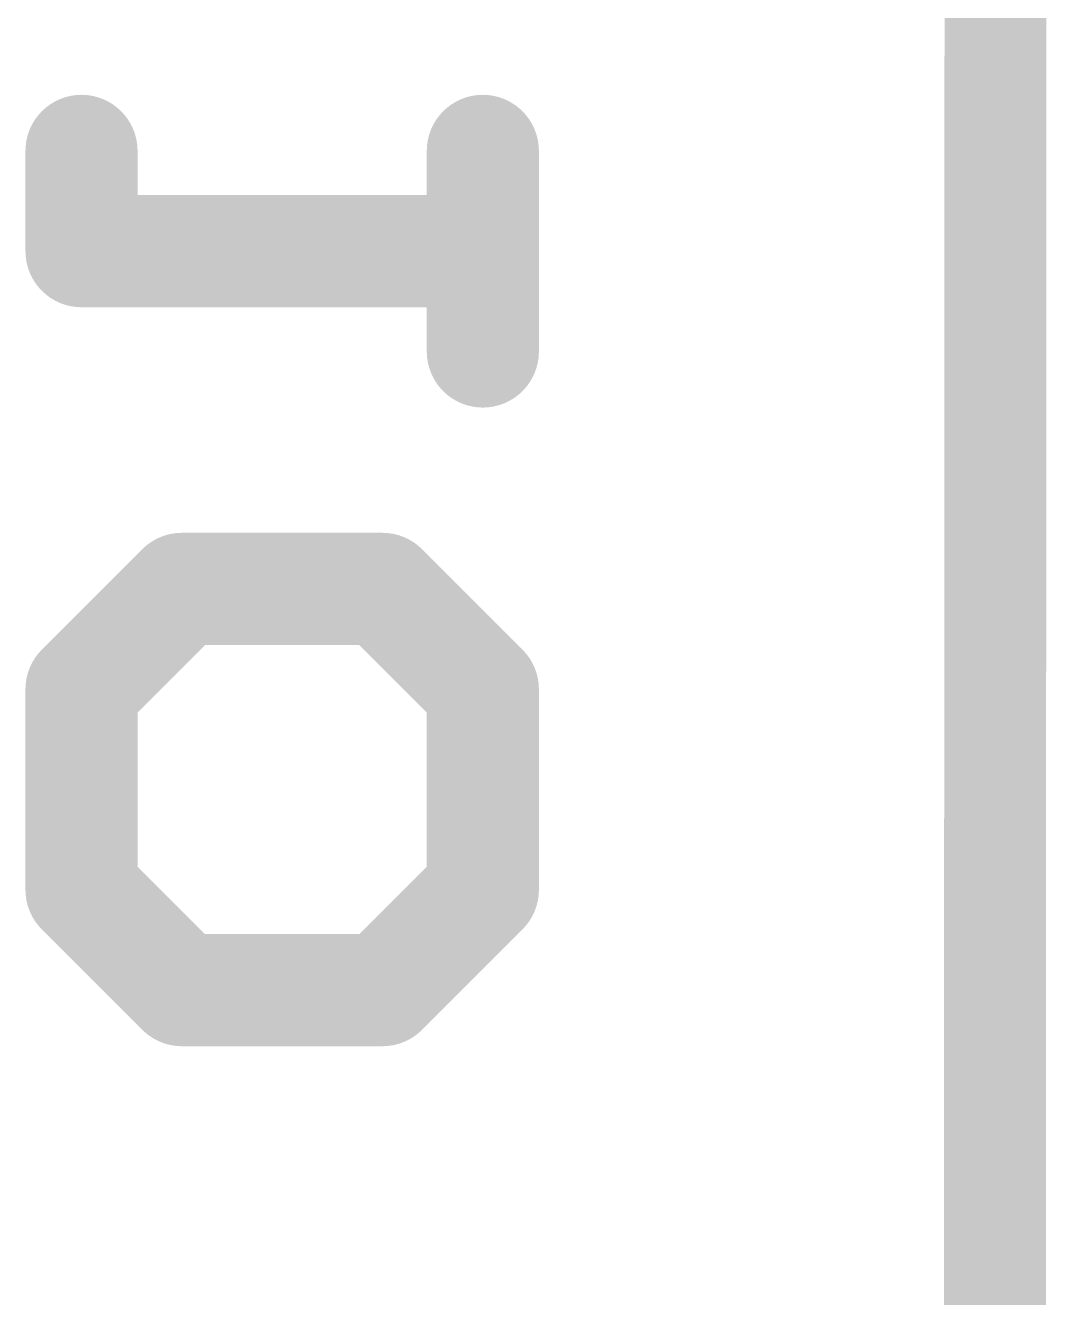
# Model space of a CAD drawing. Extents: x -10.1 to 20.4, y -11.4 to 45.8.
# Drawn here: x 17.898 to 20.447, y 30.549 to 33.719 of the extents above; entities that cross this region are included whole.
import ezdxf

# ---------------------------------------------------------------- set-up
doc = ezdxf.new("R2010")
doc.units = 0
for name, color, linetype in [('1', 12, 'CONTINUOUS'), ('16', 132, 'CONTINUOUS'), ('20', 53, 'CONTINUOUS'), ('22', 40, 'CONTINUOUS')]:
    doc.layers.add(name, color=color, linetype=linetype)

msp = doc.modelspace()

# ---------------------------------------------------------------- linework, layer by layer
at = {"layer": '1', "const_width": 0.2032}
msp.add_lwpolyline([(20.32, 45.72), (20.32, 0)], dxfattribs=at)
at = {"layer": '16', "const_width": 0.2032}
msp.add_lwpolyline([(20.32, 45.72), (20.32, 0)], dxfattribs=at)
at = {"layer": '20', "const_width": 0.254}
msp.add_lwpolyline([(20.3, 0), (20.32, 45.72)], dxfattribs=at)
at = {"layer": '22', "const_width": 0.2794}
for points in [[(18.0374, 33.406), (18.0374, 33.156)], [(19.0373, 33.406), (19.0373, 32.906)], [(18.0374, 33.156), (19.0373, 33.156)], [(18.0374, 32.0645), (18.2874, 32.3145)], [(18.2874, 32.3145), (18.7873, 32.3145)], [(18.7873, 32.3145), (19.0373, 32.0645)], [(18.0374, 31.5646), (18.0374, 32.0645)], [(19.0373, 32.0645), (19.0373, 31.5646)], [(18.2874, 31.3146), (18.0374, 31.5646)], [(19.0373, 31.5646), (18.7873, 31.3146)], [(18.7873, 31.3146), (18.2874, 31.3146)]]:
    msp.add_lwpolyline(points, dxfattribs=at)
at = {"layer": '22', "const_width": 0.1397}
for points in [[(18.1072, 33.406, 1), (17.9675, 33.406)], [(19.1072, 33.406, 1), (18.9675, 33.406)], [(18.0374, 33.2258, 1), (18.0374, 33.0861)], [(19.0373, 33.0861, 1), (19.0373, 33.2258)], [(17.9675, 33.156, 1), (18.1072, 33.156)], [(18.9675, 32.906, 1), (19.1072, 32.906)], [(18.2874, 32.3844, 1), (18.2874, 32.2447)], [(18.3368, 32.2651, 1), (18.238, 32.3639)], [(18.8367, 32.3639, 1), (18.7379, 32.2651)], [(18.7873, 32.2447, 1), (18.7873, 32.3844)], [(18.1072, 32.0645, 1), (17.9675, 32.0645)], [(17.988, 32.1139, 1), (18.0868, 32.0151)], [(19.1072, 32.0645, 1), (18.9675, 32.0645)], [(18.9879, 32.0151, 1), (19.0867, 32.1139)], [(18.0868, 31.614, 1), (17.988, 31.5152)], [(19.0867, 31.5152, 1), (18.9879, 31.614)], [(17.9675, 31.5646, 1), (18.1072, 31.5646)], [(18.9675, 31.5646, 1), (19.1072, 31.5646)], [(18.2874, 31.3845, 1), (18.2874, 31.2448)], [(18.7873, 31.2448, 1), (18.7873, 31.3845)], [(18.238, 31.2652, 1), (18.3368, 31.364)], [(18.7379, 31.364, 1), (18.8367, 31.2652)]]:
    msp.add_lwpolyline(points, format="xyb", dxfattribs=at)

doc.saveas('drawing.dxf')
